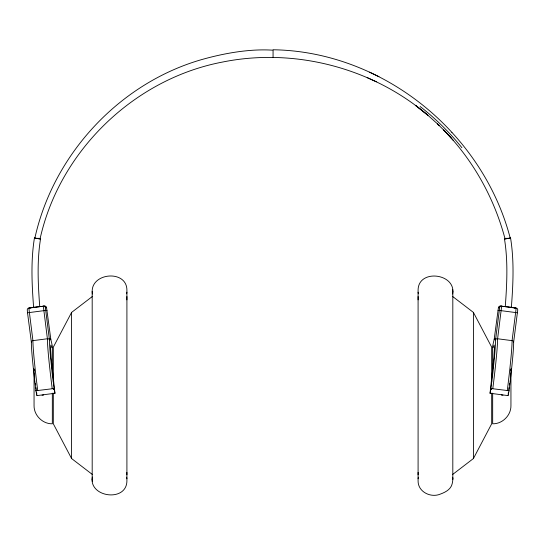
<?xml version="1.0" encoding="UTF-8"?>
<svg xmlns="http://www.w3.org/2000/svg" width="545" height="545" viewBox="0 0 545 545"><rect width="100%" height="100%" fill="white"/><g stroke="black" fill="none" stroke-linecap="round" stroke-linejoin="round"><path stroke-width="0.82" d="M273.065 57.443C273.065 55.031 273.065 52.613 273.065 50.201C249.848 48.634 224.124 53.199 201.159 59.739C118.837 83.637 53.219 154.787 34.812 238.342L40.18 238.342C59.841 150.692 134.193 78.902 222.394 62.082C294.232 47.49 372.146 67.675 427.9 115.261L415.794 105.573L427.845 115.227L437.403 123.817M36.883 395.343L35.916 390.745L54.105 388.524A56.155 2.418 82.5 0 1 49.459 339.842L45.371 307.714M126.903 299.859L126.91 296.534M418.09 474.777L418.097 472.372M92.187 291.718C91.58 272.52 126.733 269.659 126.91 290.035L126.91 480.922C126.638 502.613 88.481 497.306 92.357 477.038M452.643 293.993C456.438 273.406 418.349 268.474 418.09 290.035L418.09 480.922C417.933 491.29 429.48 497.435 438.698 494.69C443.405 493.041 448.767 490.922 451.246 486.276C452.275 484.076 452.738 481.657 452.813 479.239C452.609 476.412 452.609 476.596 452.813 479.321L452.813 291.636M508.294 307.033L505.269 306.644C506.939 284.17 508.104 261.396 504.493 239.044L508.233 238.356M510.985 307.264L511.36 307.298C513.158 284.258 514.262 260.898 510.563 237.981L509.8 238.097M508.199 394.13L508.349 392.673M510.944 307.428L516.176 308.204L512.075 340.652A57.981 2.493 -82.5 0 1 507.272 390.506L508.989 390.874A56.155 2.418 -82.5 0 0 513.635 342.212L517.723 310.085A1.826 1.826 0 0 0 516.142 308.027L500.487 306.058A1.826 1.826 0 0 0 498.443 307.632L499.622 307.707A1.826 1.826 0 0 1 501.666 306.133L497.599 338.758A57.981 2.493 -82.5 0 1 492.803 388.612L490.909 388.51L509.084 390.745L508.117 395.343M508.247 395.636L490.037 393.245L493.879 358.113L494.479 348.296L494.151 345.012L493.116 347.635M490.895 388.524A56.155 2.418 -82.5 0 0 495.541 339.842L499.642 307.775M490.991 388.374L490.057 393.265M498.423 307.659L494.124 339.746A56.155 2.418 -82.5 0 0 492.591 346.6M35.2 238.097L34.437 237.981C30.724 260.898 31.862 284.258 33.613 307.298L34.015 307.264M36.767 238.356L40.507 239.044C36.903 261.389 38.048 284.17 39.744 306.644L39.73 306.644M126.658 293.755L126.903 292.202M418.097 478.755L418.342 477.202M54.01 388.374L54.943 393.265L51.121 358.113L50.521 348.296L50.849 345.012L51.884 347.635M500.33 306.556L500.487 306.058L504.506 306.583M514.848 308.266L514.964 307.952A1.826 1.826 0 0 1 515.611 308.163M92.241 296.582L71.586 312.421L53.315 347.165L53.315 382.038M452.759 474.382L473.414 458.543L491.685 423.799L491.685 393.163M54.493 389.014L53.614 389.253M54.943 393.265L36.753 395.636M35.916 390.745L37.728 390.506A57.981 2.493 82.5 0 1 32.925 340.652L28.844 308.048L44.513 306.058A1.826 1.826 0 0 1 46.557 307.632L50.876 339.746A56.155 2.418 82.5 0 1 52.409 346.6M510.563 237.988L504.493 239.044M36.011 390.888A56.155 2.418 82.5 0 1 31.365 342.212L27.523 312.803L45.616 310.432M47.013 310.343L46.121 310.466M39.506 306.678L36.706 307.033M34.056 307.428L28.858 308.027A1.826 1.826 0 0 0 27.284 310.078L27.523 312.803M40.493 306.583L44.513 306.058L44.67 306.556M32.925 340.652L47.401 338.758L43.334 306.133A1.826 1.826 0 0 1 45.378 307.707L46.557 307.632M53.703 389.259L54.602 389.144M42.054 395.186L43.695 394.975M33.613 307.298L36.549 307.053M273.065 49.772C340.877 50.678 406.359 82.677 451.887 132.387M40.507 239.044L34.437 237.988M508.451 307.053L511.36 307.291M499.383 310.432L517.478 312.796M497.599 338.758L512.075 340.652M490.398 389.144L491.386 389.253M501.305 394.975L502.946 395.186M498.879 310.466L498.021 310.35M54.091 388.51L52.197 388.612A57.981 2.493 82.5 0 1 47.401 338.758M491.229 389.225L490.541 389.035M367.228 77.615L376.384 81.818M369.605 72.158L378.966 76.695M452.759 296.582L473.414 312.421L491.685 347.165L491.685 382.038M53.315 393.163L53.315 423.799L71.586 458.543L92.241 474.382M438.33 124.703L439.256 125.595L437.41 123.824L444.025 130.35M443.576 129.887L445.142 131.502M443.8 130.112L448.228 134.772M445.585 131.958L444.693 131.025L447.35 133.832M453.297 140.419L446.457 132.864C474.368 162.403 494.472 199.102 504.915 238.342L510.284 238.342C500.058 198.857 479.443 162.342 451.88 132.374M446.457 132.864L451.642 138.539M30.152 308.266L30.036 307.952A1.826 1.826 0 0 0 29.389 308.163M418.097 292.202L418.342 293.755M126.658 477.202L126.903 478.755M36.651 392.673L36.801 394.13M452.813 291.718L452.65 289.484M92.187 479.239L92.35 481.473M92.357 293.993L92.187 291.636L92.187 479.321M418.09 296.534L418.097 299.859M126.903 472.372L126.91 474.777M510.944 369.094L510.944 405.534C511.162 415.29 502.435 424.024 492.673 423.799L492.673 393.163M492.673 347.165L492.673 376.363M473.414 312.421L473.414 458.543M71.586 312.421L71.586 458.543M52.327 347.165L52.327 376.363M52.327 393.163L52.327 423.799C42.565 424.024 33.838 415.29 34.056 405.534L34.056 369.094M420.134 106.534A249.16 249.16 0 0 1 461.908 147.743M495.671 339.848A2.16 1.288 6.8 0 1 497.585 338.663M512.13 340.564A2.16 1.288 4.4 0 1 513.506 342.178M511.087 368.89A46.945 2.023 -82.5 0 1 510.917 370.559M510.549 374.061A46.945 2.023 -82.5 0 1 510.413 375.273M509.466 383.544A46.945 2.023 -82.5 0 1 509.309 384.859M508.989 387.515A46.945 2.023 -82.5 0 1 508.737 389.512M494.254 339.753A2.16 1.254 9.2 0 1 495.112 338.711M47.415 338.663A2.16 1.288 -6.8 0 1 49.329 339.848M31.494 342.178A2.16 1.288 -4.4 0 1 32.87 340.564M36.263 389.512A46.945 2.023 82.5 0 1 36.011 387.515M35.691 384.859A46.945 2.023 82.5 0 1 35.534 383.544M34.587 375.273A46.945 2.023 82.5 0 1 34.451 374.061M34.083 370.559A46.945 2.023 82.5 0 1 33.913 368.89M49.888 338.711A2.16 1.254 -9.2 0 1 50.746 339.753"/></g></svg>
